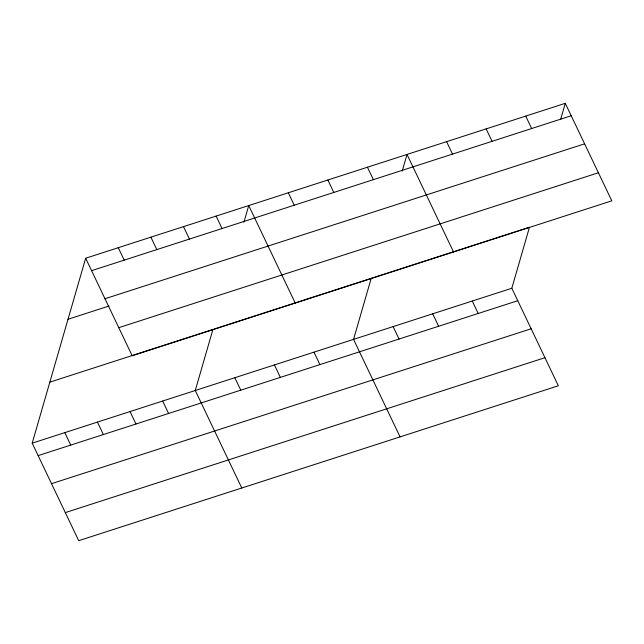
<?xml version="1.0" encoding="UTF-8"?>
<svg xmlns="http://www.w3.org/2000/svg" width="644" height="644" viewBox="0 0 644 644"><rect width="100%" height="100%" fill="white"/><g stroke="black" fill="none" stroke-linecap="round" stroke-linejoin="round"><path stroke-width="0.97" d="M490.849 239.705L529.473 227.227L511.827 288.254L558.34 385.764L78.713 540.678L32.2 443.169L85.66 258.236L565.287 103.322L611.8 200.831L132.173 355.746L85.66 258.236M243.923 222.204L248.737 205.565L295.242 303.074M371.194 278.353L353.556 339.38L400.061 436.89M402.202 171.087L407.016 154.439L453.521 251.949M560.747 119.035L565.287 103.322M91.593 270.673L571.22 115.759M104.98 298.744L584.615 143.829M68.014 319.263L109.021 306.021M118.778 327.667L598.413 172.753M49.846 382.142L212.914 329.47L195.277 390.497L241.782 488.007M213.856 329.164L330.686 291.434M331.628 291.128L489.907 240.011M32.2 443.169L511.827 288.254M38.133 455.614L517.768 300.7M51.52 483.684L531.155 328.77M65.318 512.608L544.953 357.694M525.721 116.097L531.654 128.534M486.148 128.881L492.088 141.318M446.582 141.656L452.515 154.101M472.261 301.038L478.194 313.475M367.442 167.223L373.375 179.66M432.696 313.821L438.628 326.258M327.877 179.998L333.809 192.443M393.122 326.597L399.055 339.042M288.303 192.781L294.236 205.219M313.982 352.163L319.915 364.601M216.118 216.094L222.051 228.54M274.416 364.939L280.349 377.376M183.508 226.632L189.441 239.069M234.843 377.722L240.776 390.159M150.889 237.161L156.822 249.606M118.271 247.698L124.212 260.136M162.658 401.035L168.591 413.472M130.048 411.572L135.981 424.01M97.429 422.102L103.362 434.547M64.819 432.639L70.751 445.076"/></g></svg>
